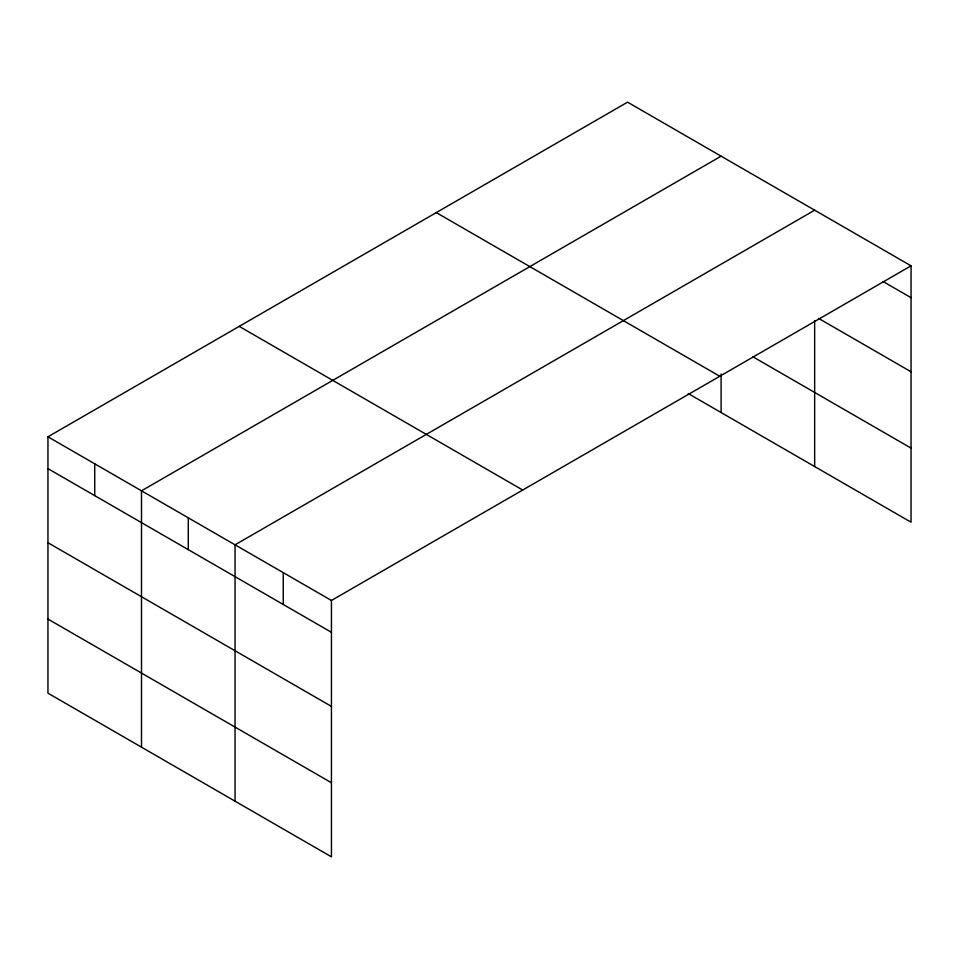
<?xml version="1.0" encoding="UTF-8"?>
<svg xmlns="http://www.w3.org/2000/svg" width="959" height="959" viewBox="0 0 959 959"><rect width="100%" height="100%" fill="white"/><g stroke="black" fill="none" stroke-linecap="round" stroke-linejoin="round"><path stroke-width="1.44" d="M911.05 265.835L627.558 102.169L47.95 436.801L47.95 693.165L331.442 856.831L331.442 600.466L911.05 265.835L911.05 522.199L688.238 393.562M721.108 156.173L141.5 490.816L141.5 747.181M814.659 210.189L235.051 544.82L235.051 801.185M883.143 281.562L911.05 297.674M818.471 318.316L911.05 371.768M752.719 356.688L911.05 448.105M436.285 212.598L719.777 376.264M239.223 326.372L522.715 490.037M47.95 436.801L331.442 600.466M47.95 468.627L331.442 632.305M47.95 542.722L331.442 706.399M47.95 619.07L331.442 782.736M814.659 320.522L814.659 466.553M721.108 374.01L721.108 412.538M283.253 572.643L283.253 604.482M188.276 517.812L188.276 549.651M94.725 463.808L94.725 495.635"/></g></svg>
